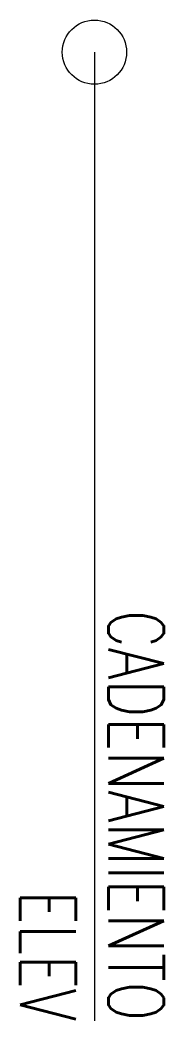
# Model space of a CAD drawing. Extents: x -4.2 to 3.9, y -54.9 to 1.8.
import ezdxf
from ezdxf.enums import TextEntityAlignment as Align

# ---------------------------------------------------------------- set-up
doc = ezdxf.new("R2010")
doc.units = 0
doc.header["$MEASUREMENT"] = 0
doc.layers.get('0').update_dxf_attribs({"linetype": 'CONTINUOUS'})
doc.layers.add('NOCRUCERO', color=7, linetype='CONTINUOUS')
doc.styles.add('ROMANS', font='ROMANS.shx', dxfattribs={"width": 0.75})

msp = doc.modelspace()

# ---------------------------------------------------------------- linework, layer by layer
at = {"color": 0}
msp.add_line((0, 0), (0, -54.901), dxfattribs=at)
at = {"layer": 'NOCRUCERO'}
msp.add_circle((0, 0), 1.821, dxfattribs=at)

# ---------------------------------------------------------------- texts
at = {"color": 0, "style": 'ROMANS', "width": 0.75, "flags": 4}
for tag, text, p in [('CADENAMIENTO', '0+000', (0.786, -54.901)), ('ELEV', '0.000', (-4.214, -54.901))]:
    msp.add_attdef(tag, text=text, height=3.15, rotation=270, dxfattribs=at).set_placement(p, align=Align.RIGHT)

doc.saveas('drawing.dxf')
